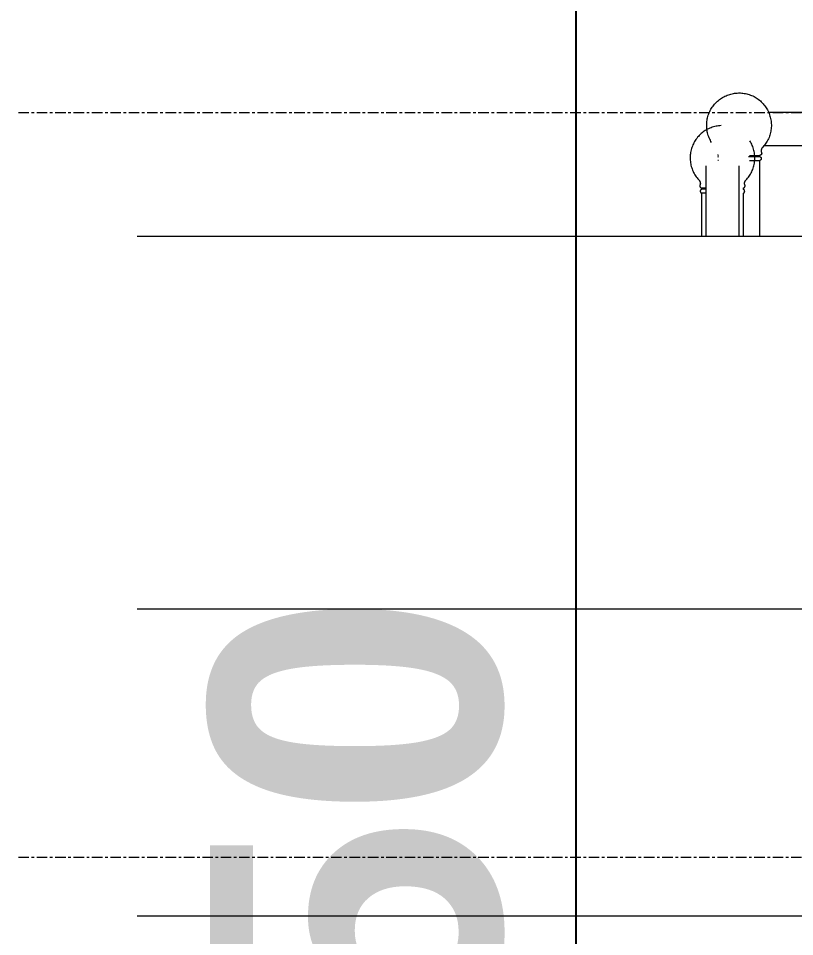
# Model space of a CAD drawing. Header units: inches. Extents: x 22 to 382261, y 22 to 371281.
# Drawn here: x 212682 to 213620, y 115542 to 116652 of the extents above; entities that cross this region are included whole.
import ezdxf

# ---------------------------------------------------------------- set-up
doc = ezdxf.new("R2010")
doc.units = ezdxf.units.IN
doc.header["$MEASUREMENT"] = 0
doc.linetypes.add('Grid Line 1_2_', pattern=[22.225, 12.7, -3.175, 3.175, -3.175])
for name, color, linetype, lineweight in [('A-ANNO-DIMS', 211, 'Continuous', 9), ('A-FLOR-HRAL', 11, 'Continuous', 9), ('A-FLOR-LEVL', 51, 'Continuous', 9), ('A-ROOF', 132, 'Continuous', 9)]:
    doc.layers.add(name, color=color, linetype=linetype, lineweight=lineweight)
doc.styles.add('Arial_B', font='arialbd.ttf', dxfattribs={"height": 350.793651})
doc.dimstyles.new('2', dxfattribs={"dimscale": 304.8, "dimtxt": 346.888196, "dimasz": 0.221354, "dimexe": 1.338583, "dimexo": 0.0625, "dimgap": 0.278871, "dimtad": 1, "dimdec": 0, "dimzin": 0, "dimdsep": 46, "dimtxsty": 'Arial_B', "dimblk1": 'OBLIQUE', "dimblk2": 'OBLIQUE', "dimsah": 1, "dimcen": 0.09, "dimdle": 0.557743, "dimazin": 0, "dimtfac": 1, "dimtdec": 4, "dimtix": 1, "dimtmove": 0, "dimatfit": 3, "dimfxl": 0.557743, "dimfxlon": 1, "dimtvp": 1, "dimtolj": 1, "dimtzin": 0, "dimarcsym": 2})

# ---------------------------------------------------------------- blocks, each defined once
blk = doc.blocks.new('Railing - 950mm High Post-V4-Right Side Elevation - Callout 1')
at = {"layer": 'A-FLOR-HRAL'}
for p, q in [((-12508.4, 4257.1), (-12508.4, 4258.6)), ((-12504.4, 4258.6), (-12508.4, 4258.6)), ((-12504.4, 4257.1), (-12508.4, 4257.1)), ((-12508.4, 4200), (-12508.4, 4252.3)), ((-12504.4, 4252.3), (-12508.4, 4252.3)), ((-12458.4, 4258.6), (-12458.4, 4257.1)), ((-12458.4, 4252.3), (-12458.4, 4200)), ((-12508.4, 3244.5), (-12508.4, 3328.7)), ((-12507.2, 3244.5), (-12508.4, 3244.5)), ((-12530.9, 3221.1), (-12530.9, 3228.8)), ((-12507.7, 3228.8), (-12530.9, 3228.8))]:
    blk.add_line(p, q, dxfattribs=at)
at = {"layer": 'A-FLOR-HRAL', "flags": 128}
for points in [[(-12485, 4334), (-12486.6, 4333.9), (-12488.1, 4333.7), (-12489.7, 4333.5), (-12491.2, 4333.2), (-12492.7, 4332.9), (-12494.2, 4332.5), (-12495.7, 4332), (-12497.2, 4331.5), (-12498.6, 4330.9), (-12500.1, 4330.3), (-12501.5, 4329.6), (-12502.8, 4328.9), (-12504.2, 4328.1), (-12505.5, 4327.2), (-12506.8, 4326.3), (-12508, 4325.3), (-12509.2, 4324.3), (-12510.3, 4323.3), (-12511.4, 4322.2), (-12512.5, 4321), (-12513.5, 4319.9), (-12514.5, 4318.6), (-12515.4, 4317.4), (-12516.3, 4316.1), (-12517.1, 4314.7), (-12517.9, 4313.4), (-12518.6, 4312), (-12519.2, 4310.6), (-12519.8, 4309.1), (-12520.4, 4307.7), (-12520.8, 4306.2), (-12521.3, 4304.7), (-12521.6, 4303.1), (-12521.9, 4301.6), (-12522.1, 4300.1), (-12522.3, 4298.5), (-12522.4, 4297), (-12522.5, 4295.4), (-12522.5, 4293.8), (-12522.4, 4292.3), (-12522.2, 4290.7), (-12522, 4289.2), (-12521.8, 4287.6), (-12521.5, 4286.1), (-12521.1, 4284.6), (-12520.6, 4283.1), (-12520.1, 4281.6), (-12519.6, 4280.2), (-12518.9, 4278.7), (-12518.3, 4277.3), (-12517.5, 4276), (-12516.7, 4274.6), (-12515.9, 4273.3), (-12515, 4272), (-12514.1, 4270.8), (-12513.1, 4269.6), (-12512, 4268.4), (-12511.7, 4268)], [(-12455.2, 4268), (-12454.1, 4269.2), (-12453.1, 4270.4), (-12452.1, 4271.6), (-12451.2, 4272.8), (-12450.4, 4274.2), (-12449.5, 4275.5), (-12448.8, 4276.9), (-12448.1, 4278.3), (-12447.5, 4279.7), (-12446.9, 4281.1), (-12446.3, 4282.6), (-12445.9, 4284.1), (-12445.5, 4285.6), (-12445.1, 4287.1), (-12444.8, 4288.6), (-12444.6, 4290.2), (-12444.5, 4291.7), (-12444.4, 4293.3), (-12444.3, 4294.9), (-12444.4, 4296.4), (-12444.4, 4298), (-12444.6, 4299.5), (-12444.8, 4301.1), (-12445.1, 4302.6), (-12445.4, 4304.1), (-12445.8, 4305.7), (-12446.3, 4307.1), (-12446.8, 4308.6), (-12447.4, 4310.1), (-12448, 4311.5), (-12448.7, 4312.9), (-12449.4, 4314.3), (-12450.2, 4315.6)], [(-12511.7, 4268), (-12511.5, 4267.8), (-12511.4, 4267.7), (-12511.2, 4267.5), (-12511.1, 4267.3), (-12511, 4267.2), (-12510.9, 4267), (-12510.8, 4266.8), (-12510.7, 4266.6), (-12510.6, 4266.4), (-12510.5, 4266.2), (-12510.4, 4266), (-12510.4, 4265.8), (-12510.3, 4265.6), (-12510.3, 4265.3), (-12510.2, 4265.1), (-12510.2, 4264.9), (-12510.2, 4264.7), (-12510.1, 4264.5), (-12510.1, 4264.3), (-12510.1, 4264), (-12510.2, 4263.8), (-12510.2, 4263.6), (-12510.2, 4263.4), (-12510.2, 4263.2), (-12510.3, 4263), (-12510.3, 4262.7), (-12510.4, 4262.5), (-12510.5, 4262.3), (-12510.6, 4262.1), (-12510.6, 4262.1)], [(-12510.6, 4262.1), (-12510.6, 4262), (-12510.6, 4261.9), (-12510.7, 4261.8), (-12510.7, 4261.7), (-12510.7, 4261.6), (-12510.7, 4261.5), (-12510.8, 4261.4), (-12510.8, 4261.3), (-12510.8, 4261.2), (-12510.8, 4261.1), (-12510.8, 4261), (-12510.8, 4260.9), (-12510.8, 4260.8), (-12510.7, 4260.7), (-12510.7, 4260.6), (-12510.7, 4260.5), (-12510.7, 4260.4), (-12510.6, 4260.3), (-12510.6, 4260.2), (-12510.6, 4260.1), (-12510.5, 4260), (-12510.5, 4259.9), (-12510.4, 4259.8), (-12510.4, 4259.8), (-12510.3, 4259.7), (-12510.3, 4259.6), (-12510.2, 4259.5), (-12510.1, 4259.4), (-12510.1, 4259.4), (-12510, 4259.3), (-12509.9, 4259.2), (-12509.8, 4259.1), (-12509.8, 4259.1), (-12509.7, 4259), (-12509.6, 4259), (-12509.5, 4258.9), (-12509.4, 4258.9), (-12509.3, 4258.8), (-12509.2, 4258.8), (-12509.1, 4258.7), (-12509, 4258.7), (-12508.9, 4258.7), (-12508.8, 4258.6), (-12508.7, 4258.6), (-12508.6, 4258.6), (-12508.5, 4258.6), (-12508.4, 4258.6)], [(-12458.4, 4258.6), (-12458.3, 4258.6), (-12458.2, 4258.6), (-12458.1, 4258.6), (-12458, 4258.6), (-12457.9, 4258.7), (-12457.8, 4258.7), (-12457.7, 4258.7), (-12457.6, 4258.8), (-12457.5, 4258.8), (-12457.4, 4258.9), (-12457.3, 4258.9), (-12457.2, 4259), (-12457.1, 4259), (-12457, 4259.1), (-12457, 4259.2), (-12456.9, 4259.2), (-12456.8, 4259.3), (-12456.7, 4259.4), (-12456.7, 4259.4), (-12456.6, 4259.5), (-12456.5, 4259.6), (-12456.5, 4259.7), (-12456.4, 4259.8), (-12456.4, 4259.9), (-12456.3, 4259.9), (-12456.3, 4260), (-12456.2, 4260.1), (-12456.2, 4260.2), (-12456.2, 4260.3), (-12456.1, 4260.4), (-12456.1, 4260.5), (-12456.1, 4260.6), (-12456.1, 4260.7), (-12456.1, 4260.8), (-12456, 4260.9), (-12456, 4261), (-12456, 4261.1), (-12456, 4261.2), (-12456, 4261.3), (-12456.1, 4261.4), (-12456.1, 4261.5), (-12456.1, 4261.6), (-12456.1, 4261.7), (-12456.1, 4261.8), (-12456.2, 4261.9), (-12456.2, 4262), (-12456.2, 4262.1)], [(-12456.2, 4262.1), (-12456.3, 4262.3), (-12456.4, 4262.5), (-12456.5, 4262.7), (-12456.5, 4262.9), (-12456.6, 4263.2), (-12456.6, 4263.4), (-12456.6, 4263.6), (-12456.6, 4263.8), (-12456.7, 4264), (-12456.7, 4264.2), (-12456.7, 4264.5), (-12456.6, 4264.7), (-12456.6, 4264.9), (-12456.6, 4265.1), (-12456.6, 4265.3), (-12456.5, 4265.5), (-12456.4, 4265.8), (-12456.4, 4266), (-12456.3, 4266.2), (-12456.2, 4266.4), (-12456.1, 4266.6), (-12456, 4266.8), (-12455.9, 4267), (-12455.8, 4267.1), (-12455.7, 4267.3), (-12455.6, 4267.5), (-12455.4, 4267.7), (-12455.3, 4267.8), (-12455.2, 4268), (-12455.2, 4268)], [(-12508.4, 4257.1), (-12508.5, 4257.1), (-12508.6, 4257), (-12508.7, 4257), (-12508.8, 4256.9), (-12508.9, 4256.9), (-12509, 4256.9), (-12509.1, 4256.8), (-12509.2, 4256.7), (-12509.2, 4256.7), (-12509.3, 4256.6), (-12509.4, 4256.6), (-12509.5, 4256.5), (-12509.5, 4256.4), (-12509.6, 4256.4), (-12509.7, 4256.3), (-12509.7, 4256.2), (-12509.8, 4256.1), (-12509.9, 4256), (-12509.9, 4256), (-12510, 4255.9), (-12510, 4255.8), (-12510, 4255.7), (-12510.1, 4255.6), (-12510.1, 4255.5), (-12510.2, 4255.4), (-12510.2, 4255.3), (-12510.2, 4255.2), (-12510.2, 4255.1), (-12510.2, 4255), (-12510.2, 4254.9), (-12510.3, 4254.8), (-12510.3, 4254.7), (-12510.3, 4254.6), (-12510.3, 4254.5), (-12510.2, 4254.4), (-12510.2, 4254.3), (-12510.2, 4254.2), (-12510.2, 4254.1), (-12510.2, 4254), (-12510.1, 4253.9), (-12510.1, 4253.8), (-12510.1, 4253.7), (-12510, 4253.6), (-12510, 4253.6), (-12509.9, 4253.5), (-12509.9, 4253.4), (-12509.8, 4253.3), (-12509.8, 4253.2), (-12509.7, 4253.1), (-12509.7, 4253.1), (-12509.6, 4253), (-12509.5, 4252.9), (-12509.5, 4252.8), (-12509.4, 4252.8), (-12509.3, 4252.7), (-12509.2, 4252.7), (-12509.1, 4252.6), (-12509.1, 4252.5), (-12509, 4252.5), (-12508.9, 4252.4), (-12508.8, 4252.4), (-12508.7, 4252.4), (-12508.6, 4252.3), (-12508.5, 4252.3), (-12508.4, 4252.3)], [(-12458.4, 4252.3), (-12458.3, 4252.3), (-12458.2, 4252.3), (-12458.1, 4252.4), (-12458, 4252.4), (-12457.9, 4252.5), (-12457.8, 4252.5), (-12457.7, 4252.6), (-12457.6, 4252.6), (-12457.6, 4252.7), (-12457.5, 4252.7), (-12457.4, 4252.8), (-12457.3, 4252.9), (-12457.3, 4252.9), (-12457.2, 4253), (-12457.1, 4253.1), (-12457.1, 4253.2), (-12457, 4253.2), (-12456.9, 4253.3), (-12456.9, 4253.4), (-12456.8, 4253.5), (-12456.8, 4253.6), (-12456.8, 4253.7), (-12456.7, 4253.8), (-12456.7, 4253.9), (-12456.7, 4254), (-12456.6, 4254.1), (-12456.6, 4254.2), (-12456.6, 4254.3), (-12456.6, 4254.4), (-12456.6, 4254.5), (-12456.5, 4254.5), (-12456.5, 4254.6), (-12456.5, 4254.7), (-12456.6, 4254.8), (-12456.6, 4254.9), (-12456.6, 4255), (-12456.6, 4255.1), (-12456.6, 4255.2), (-12456.6, 4255.3), (-12456.7, 4255.4), (-12456.7, 4255.5), (-12456.7, 4255.6), (-12456.8, 4255.7), (-12456.8, 4255.8), (-12456.9, 4255.9), (-12456.9, 4256), (-12457, 4256.1), (-12457, 4256.1), (-12457.1, 4256.2), (-12457.1, 4256.3), (-12457.2, 4256.4), (-12457.3, 4256.5), (-12457.4, 4256.5), (-12457.4, 4256.6), (-12457.5, 4256.7), (-12457.6, 4256.7), (-12457.7, 4256.8), (-12457.8, 4256.8), (-12457.8, 4256.9), (-12457.9, 4256.9), (-12458, 4257), (-12458.1, 4257), (-12458.2, 4257), (-12458.3, 4257.1), (-12458.4, 4257.1)], [(-12508.4, 3244.5), (-12508.7, 3244.4), (-12508.9, 3244.3), (-12509.1, 3244.2), (-12509.2, 3244.1), (-12509.4, 3244), (-12509.6, 3243.9), (-12509.8, 3243.8), (-12510, 3243.7), (-12510.2, 3243.5), (-12510.3, 3243.4), (-12510.5, 3243.3), (-12510.6, 3243.1), (-12510.8, 3243), (-12510.9, 3242.8), (-12511.1, 3242.6), (-12511.2, 3242.5), (-12511.3, 3242.3), (-12511.4, 3242.1), (-12511.6, 3241.9), (-12511.7, 3241.7), (-12511.7, 3241.5), (-12511.8, 3241.3), (-12511.9, 3241.1), (-12512, 3240.9), (-12512, 3240.7), (-12512.1, 3240.5), (-12512.1, 3240.3), (-12512.2, 3240.1), (-12512.2, 3239.8), (-12512.2, 3239.6), (-12512.2, 3239.4), (-12512.2, 3239.2), (-12512.2, 3239), (-12512.2, 3238.8), (-12512.2, 3238.5), (-12512.1, 3238.3), (-12512.1, 3238.1), (-12512, 3237.9), (-12512, 3237.7), (-12511.9, 3237.5), (-12511.8, 3237.3), (-12511.7, 3237.1), (-12511.7, 3236.9), (-12511.6, 3236.7), (-12511.4, 3236.5), (-12511.3, 3236.3), (-12511.2, 3236.1), (-12511.1, 3236), (-12510.9, 3235.8), (-12510.8, 3235.6), (-12510.7, 3235.5), (-12510.5, 3235.3), (-12510.3, 3235.2), (-12510.2, 3235), (-12510, 3234.9), (-12509.8, 3234.8), (-12509.6, 3234.7), (-12509.5, 3234.6), (-12509.3, 3234.5), (-12509.1, 3234.4), (-12508.9, 3234.3), (-12508.7, 3234.2), (-12508.5, 3234.2)], [(-12508.5, 3234.2), (-12509.6, 3233.5), (-12510.7, 3232.9), (-12511.7, 3232.3), (-12512.9, 3231.7), (-12514, 3231.2), (-12515.2, 3230.8), (-12516.3, 3230.4), (-12517.5, 3230), (-12518.7, 3229.7), (-12519.9, 3229.4), (-12521.2, 3229.2), (-12522.4, 3229), (-12523.6, 3228.9), (-12524.9, 3228.9), (-12525.9, 3228.8)]]:
    blk.add_lwpolyline(points, dxfattribs=at)
blk = doc.blocks.new('Railing - Railing-377360-Right Side Elevation - Callout 1')
at = {"layer": 'A-FLOR-HRAL'}
for p, q in [((-12503.4, 4285.4), (-12503.4, 4200)), ((-12463.4, 4200), (-12463.4, 4285.4))]:
    blk.add_line(p, q, dxfattribs=at)
blk.add_blockref('Railing - 950mm High Post-V4-Right Side Elevation - Callout 1', (0, 0))
blk = doc.blocks.new('Railing - 950mm High Post-V6-Right Side Elevation - Callout 1')
at = {"layer": 'A-FLOR-HRAL'}
for p, q in [((-12439.6, 4298), (-12438.4, 4298)), ((-12439.6, 4296.6), (-12438.4, 4296.6)), ((-12438.4, 4296.6), (-12438.4, 4298)), ((-12439.6, 4291.8), (-12438.4, 4291.8)), ((-12438.4, 4200), (-12438.4, 4291.8))]:
    blk.add_line(p, q, dxfattribs=at)
at = {"layer": 'A-FLOR-HRAL', "flags": 128}
for points in [[(-12502.2, 4329.7), (-12502.3, 4331.2), (-12502.4, 4332.8), (-12502.5, 4334.3), (-12502.4, 4335.9), (-12502.4, 4337.5), (-12502.2, 4339), (-12502, 4340.6), (-12501.7, 4342.1), (-12501.4, 4343.6), (-12501, 4345.1), (-12500.5, 4346.6), (-12500, 4348.1), (-12499.4, 4349.5), (-12498.8, 4351), (-12498.1, 4352.4), (-12497.4, 4353.7), (-12496.6, 4355.1), (-12495.7, 4356.4), (-12494.8, 4357.7), (-12493.9, 4358.9), (-12492.9, 4360.1), (-12491.8, 4361.3), (-12490.7, 4362.4), (-12489.6, 4363.4), (-12488.4, 4364.5), (-12487.2, 4365.4), (-12485.9, 4366.4), (-12484.6, 4367.2), (-12483.3, 4368.1), (-12481.9, 4368.8), (-12480.6, 4369.5), (-12479.1, 4370.2), (-12477.7, 4370.8), (-12476.2, 4371.3), (-12474.7, 4371.8), (-12473.2, 4372.2), (-12471.7, 4372.6), (-12470.2, 4372.9), (-12468.7, 4373.1), (-12467.1, 4373.3), (-12465.5, 4373.4), (-12464, 4373.5)], [(-12463.4, 4373.5), (-12461.8, 4373.5), (-12460.2, 4373.4), (-12458.7, 4373.2), (-12457.1, 4373), (-12455.6, 4372.7), (-12454.1, 4372.4), (-12452.6, 4372), (-12451.1, 4371.5), (-12449.6, 4371), (-12448.2, 4370.4), (-12446.7, 4369.8), (-12445.3, 4369.1), (-12444, 4368.3), (-12442.6, 4367.5), (-12441.3, 4366.7), (-12440.1, 4365.8), (-12438.8, 4364.8), (-12437.6, 4363.8), (-12436.5, 4362.7), (-12435.4, 4361.6), (-12434.3, 4360.5), (-12433.3, 4359.3), (-12432.3, 4358.1), (-12431.4, 4356.8), (-12430.5, 4355.5), (-12429.7, 4354.2), (-12428.9, 4352.9), (-12428.2, 4351.5), (-12427.6, 4350), (-12427, 4348.6), (-12426.4, 4347.1), (-12426, 4345.6), (-12425.6, 4344.1), (-12425.2, 4342.6), (-12424.9, 4341.1), (-12424.7, 4339.5), (-12424.5, 4338), (-12424.4, 4336.4), (-12424.3, 4334.9), (-12424.3, 4333.3), (-12424.4, 4331.8), (-12424.6, 4330.2), (-12424.8, 4328.7), (-12425, 4327.1), (-12425.4, 4325.6), (-12425.7, 4324.1), (-12426.2, 4322.6), (-12426.7, 4321.1), (-12427.2, 4319.6), (-12427.9, 4318.2), (-12428.5, 4316.8), (-12429.3, 4315.4), (-12430.1, 4314.1), (-12430.9, 4312.8), (-12431.8, 4311.5), (-12432.7, 4310.2), (-12433.7, 4309), (-12434.8, 4307.9), (-12435.2, 4307.5)], [(-12435.2, 4307.5), (-12435.3, 4307.3), (-12435.4, 4307.2), (-12435.6, 4307), (-12435.7, 4306.8), (-12435.8, 4306.6), (-12435.9, 4306.4), (-12436, 4306.2), (-12436.1, 4306.1), (-12436.2, 4305.9), (-12436.3, 4305.6), (-12436.4, 4305.4), (-12436.4, 4305.2), (-12436.5, 4305), (-12436.6, 4304.8), (-12436.6, 4304.6), (-12436.6, 4304.4), (-12436.6, 4304.2), (-12436.7, 4303.9), (-12436.7, 4303.7), (-12436.7, 4303.5), (-12436.6, 4303.3), (-12436.6, 4303.1), (-12436.6, 4302.9), (-12436.6, 4302.6), (-12436.5, 4302.4), (-12436.5, 4302.2), (-12436.4, 4302), (-12436.3, 4301.8), (-12436.2, 4301.6), (-12436.2, 4301.6)], [(-12436.2, 4301.6), (-12436.2, 4301.5), (-12436.2, 4301.4), (-12436.1, 4301.3), (-12436.1, 4301.2), (-12436.1, 4301.1), (-12436.1, 4301), (-12436.1, 4300.9), (-12436, 4300.8), (-12436, 4300.7), (-12436, 4300.6), (-12436, 4300.5), (-12436, 4300.4), (-12436.1, 4300.3), (-12436.1, 4300.2), (-12436.1, 4300.1), (-12436.1, 4300), (-12436.1, 4299.9), (-12436.2, 4299.8), (-12436.2, 4299.7), (-12436.2, 4299.6), (-12436.3, 4299.5), (-12436.3, 4299.4), (-12436.4, 4299.3), (-12436.4, 4299.2), (-12436.5, 4299.1), (-12436.5, 4299.1), (-12436.6, 4299), (-12436.7, 4298.9), (-12436.7, 4298.8), (-12436.8, 4298.8), (-12436.9, 4298.7), (-12437, 4298.6), (-12437, 4298.6), (-12437.1, 4298.5), (-12437.2, 4298.4), (-12437.3, 4298.4), (-12437.4, 4298.3), (-12437.5, 4298.3), (-12437.6, 4298.2), (-12437.7, 4298.2), (-12437.8, 4298.2), (-12437.9, 4298.1), (-12438, 4298.1), (-12438.1, 4298.1), (-12438.2, 4298.1), (-12438.3, 4298.1), (-12438.4, 4298)], [(-12438.4, 4296.6), (-12438.3, 4296.5), (-12438.2, 4296.5), (-12438.1, 4296.5), (-12438, 4296.4), (-12437.9, 4296.4), (-12437.8, 4296.3), (-12437.7, 4296.3), (-12437.6, 4296.2), (-12437.6, 4296.2), (-12437.5, 4296.1), (-12437.4, 4296), (-12437.3, 4296), (-12437.3, 4295.9), (-12437.2, 4295.8), (-12437.1, 4295.8), (-12437.1, 4295.7), (-12437, 4295.6), (-12436.9, 4295.5), (-12436.9, 4295.4), (-12436.8, 4295.3), (-12436.8, 4295.2), (-12436.8, 4295.2), (-12436.7, 4295.1), (-12436.7, 4295), (-12436.7, 4294.9), (-12436.6, 4294.8), (-12436.6, 4294.7), (-12436.6, 4294.6), (-12436.6, 4294.5), (-12436.6, 4294.4), (-12436.5, 4294.3), (-12436.5, 4294.2), (-12436.5, 4294.1), (-12436.6, 4294), (-12436.6, 4293.9), (-12436.6, 4293.8), (-12436.6, 4293.7), (-12436.6, 4293.6), (-12436.6, 4293.5), (-12436.7, 4293.4), (-12436.7, 4293.3), (-12436.7, 4293.2), (-12436.8, 4293.1), (-12436.8, 4293), (-12436.9, 4292.9), (-12436.9, 4292.9), (-12437, 4292.8), (-12437, 4292.7), (-12437.1, 4292.6), (-12437.1, 4292.5), (-12437.2, 4292.5), (-12437.3, 4292.4), (-12437.4, 4292.3), (-12437.4, 4292.2), (-12437.5, 4292.2), (-12437.6, 4292.1), (-12437.7, 4292.1), (-12437.8, 4292), (-12437.8, 4292), (-12437.9, 4291.9), (-12438, 4291.9), (-12438.1, 4291.8), (-12438.2, 4291.8), (-12438.3, 4291.8), (-12438.4, 4291.8)]]:
    blk.add_lwpolyline(points, dxfattribs=at)
blk = doc.blocks.new('Railing - 950mm High Post-V7-Right Side Elevation - Callout 1')
at = {"layer": 'A-FLOR-HRAL'}
for p, q in [((-12438.7, 4298), (-12438.4, 4298)), ((-12438.7, 4298), (-12438.4, 4298)), ((-12438.7, 4296.6), (-12438.4, 4296.6)), ((-12438.7, 4296.6), (-12438.4, 4296.6)), ((-12438.4, 4296.6), (-12438.4, 4298)), ((-12438.7, 4291.8), (-12438.4, 4291.8)), ((-12438.4, 4200), (-12438.4, 4291.8))]:
    blk.add_line(p, q, dxfattribs=at)
at = {"layer": 'A-FLOR-HRAL', "flags": 128}
for points in [[(-12502.2, 4329.7), (-12502.3, 4331.2), (-12502.4, 4332.8), (-12502.5, 4334.3), (-12502.4, 4335.9), (-12502.4, 4337.5), (-12502.2, 4339), (-12502, 4340.6), (-12501.7, 4342.1), (-12501.4, 4343.6), (-12501, 4345.1), (-12500.5, 4346.6), (-12500, 4348.1), (-12499.4, 4349.5), (-12498.8, 4351), (-12498.1, 4352.4), (-12497.4, 4353.7), (-12496.6, 4355.1), (-12495.7, 4356.4), (-12494.8, 4357.7), (-12493.9, 4358.9), (-12492.9, 4360.1), (-12491.8, 4361.3), (-12490.7, 4362.4), (-12489.6, 4363.4), (-12488.4, 4364.5), (-12487.2, 4365.4), (-12485.9, 4366.4), (-12484.6, 4367.2), (-12483.3, 4368.1), (-12481.9, 4368.8), (-12480.6, 4369.5), (-12479.1, 4370.2), (-12477.7, 4370.8), (-12476.2, 4371.3), (-12474.7, 4371.8), (-12473.2, 4372.2), (-12471.7, 4372.6), (-12470.2, 4372.9), (-12468.7, 4373.1), (-12467.1, 4373.3), (-12465.5, 4373.4), (-12464, 4373.5)], [(-12463.4, 4373.5), (-12461.8, 4373.5), (-12460.2, 4373.4), (-12458.7, 4373.2), (-12457.1, 4373), (-12455.6, 4372.7), (-12454.1, 4372.4), (-12452.6, 4372), (-12451.1, 4371.5), (-12449.6, 4371), (-12448.2, 4370.4), (-12446.7, 4369.8), (-12445.3, 4369.1), (-12444, 4368.3), (-12442.6, 4367.5), (-12441.3, 4366.7), (-12440.1, 4365.8), (-12438.8, 4364.8), (-12437.6, 4363.8), (-12436.5, 4362.7), (-12435.4, 4361.6), (-12434.3, 4360.5), (-12433.3, 4359.3), (-12432.3, 4358.1), (-12431.4, 4356.8), (-12430.5, 4355.5), (-12429.7, 4354.2), (-12428.9, 4352.9), (-12428.2, 4351.5), (-12427.6, 4350), (-12427, 4348.6), (-12426.4, 4347.1), (-12426, 4345.6), (-12425.6, 4344.1), (-12425.2, 4342.6), (-12424.9, 4341.1), (-12424.7, 4339.5), (-12424.5, 4338), (-12424.4, 4336.4), (-12424.3, 4334.9), (-12424.3, 4333.3), (-12424.4, 4331.8), (-12424.6, 4330.2), (-12424.8, 4328.7), (-12425, 4327.1), (-12425.4, 4325.6), (-12425.7, 4324.1), (-12426.2, 4322.6), (-12426.7, 4321.1), (-12427.2, 4319.6), (-12427.9, 4318.2), (-12428.5, 4316.8), (-12429.3, 4315.4), (-12430.1, 4314.1), (-12430.9, 4312.8), (-12431.8, 4311.5), (-12432.7, 4310.2), (-12433.7, 4309), (-12434.8, 4307.9), (-12435.2, 4307.5)], [(-12435.2, 4307.5), (-12435.3, 4307.3), (-12435.4, 4307.2), (-12435.6, 4307), (-12435.7, 4306.8), (-12435.8, 4306.6), (-12435.9, 4306.4), (-12436, 4306.2), (-12436.1, 4306.1), (-12436.2, 4305.9), (-12436.3, 4305.6), (-12436.4, 4305.4), (-12436.4, 4305.2), (-12436.5, 4305), (-12436.6, 4304.8), (-12436.6, 4304.6), (-12436.6, 4304.4), (-12436.6, 4304.2), (-12436.7, 4303.9), (-12436.7, 4303.7), (-12436.7, 4303.5), (-12436.6, 4303.3), (-12436.6, 4303.1), (-12436.6, 4302.9), (-12436.6, 4302.6), (-12436.5, 4302.4), (-12436.5, 4302.2), (-12436.4, 4302), (-12436.3, 4301.8), (-12436.2, 4301.6), (-12436.2, 4301.6)], [(-12436.2, 4301.6), (-12436.2, 4301.5), (-12436.2, 4301.4), (-12436.1, 4301.3), (-12436.1, 4301.2), (-12436.1, 4301.1), (-12436.1, 4301), (-12436.1, 4300.9), (-12436, 4300.8), (-12436, 4300.7), (-12436, 4300.6), (-12436, 4300.5), (-12436, 4300.4), (-12436.1, 4300.3), (-12436.1, 4300.2), (-12436.1, 4300.1), (-12436.1, 4300), (-12436.1, 4299.9), (-12436.2, 4299.8), (-12436.2, 4299.7), (-12436.2, 4299.6), (-12436.3, 4299.5), (-12436.3, 4299.4), (-12436.4, 4299.3), (-12436.4, 4299.2), (-12436.5, 4299.1), (-12436.5, 4299.1), (-12436.6, 4299), (-12436.7, 4298.9), (-12436.7, 4298.8), (-12436.8, 4298.8), (-12436.9, 4298.7), (-12437, 4298.6), (-12437, 4298.6), (-12437.1, 4298.5), (-12437.2, 4298.4), (-12437.3, 4298.4), (-12437.4, 4298.3), (-12437.5, 4298.3), (-12437.6, 4298.2), (-12437.7, 4298.2), (-12437.8, 4298.2), (-12437.9, 4298.1), (-12438, 4298.1), (-12438.1, 4298.1), (-12438.2, 4298.1), (-12438.3, 4298.1), (-12438.4, 4298)], [(-12438.4, 4296.6), (-12438.3, 4296.5), (-12438.2, 4296.5), (-12438.1, 4296.5), (-12438, 4296.4), (-12437.9, 4296.4), (-12437.8, 4296.3), (-12437.7, 4296.3), (-12437.6, 4296.2), (-12437.6, 4296.2), (-12437.5, 4296.1), (-12437.4, 4296), (-12437.3, 4296), (-12437.3, 4295.9), (-12437.2, 4295.8), (-12437.1, 4295.8), (-12437.1, 4295.7), (-12437, 4295.6), (-12436.9, 4295.5), (-12436.9, 4295.4), (-12436.8, 4295.3), (-12436.8, 4295.2), (-12436.8, 4295.2), (-12436.7, 4295.1), (-12436.7, 4295), (-12436.7, 4294.9), (-12436.6, 4294.8), (-12436.6, 4294.7), (-12436.6, 4294.6), (-12436.6, 4294.5), (-12436.6, 4294.4), (-12436.5, 4294.3), (-12436.5, 4294.2), (-12436.5, 4294.1), (-12436.6, 4294), (-12436.6, 4293.9), (-12436.6, 4293.8), (-12436.6, 4293.7), (-12436.6, 4293.6), (-12436.6, 4293.5), (-12436.7, 4293.4), (-12436.7, 4293.3), (-12436.7, 4293.2), (-12436.8, 4293.1), (-12436.8, 4293), (-12436.9, 4292.9), (-12436.9, 4292.9), (-12437, 4292.8), (-12437, 4292.7), (-12437.1, 4292.6), (-12437.1, 4292.5), (-12437.2, 4292.5), (-12437.3, 4292.4), (-12437.4, 4292.3), (-12437.4, 4292.2), (-12437.5, 4292.2), (-12437.6, 4292.1), (-12437.7, 4292.1), (-12437.8, 4292), (-12437.8, 4292), (-12437.9, 4291.9), (-12438, 4291.9), (-12438.1, 4291.8), (-12438.2, 4291.8), (-12438.3, 4291.8), (-12438.4, 4291.8)]]:
    blk.add_lwpolyline(points, dxfattribs=at)
blk = doc.blocks.new('Railing - 950mm High Post-V8-Right Side Elevation - Callout 1')
at = {"layer": 'A-FLOR-HRAL'}
for p, q in [((-12451.8, 4296.6), (-12438.4, 4296.6)), ((-12450.6, 4298), (-12438.4, 4298)), ((-12438.4, 4296.6), (-12438.4, 4298)), ((-12450.7, 4291.8), (-12438.4, 4291.8)), ((-12438.4, 4200), (-12438.4, 4291.8))]:
    blk.add_line(p, q, dxfattribs=at)
at = {"layer": 'A-FLOR-HRAL', "flags": 128}
for points in [[(-12496.5, 4313.6), (-12497.3, 4315), (-12498, 4316.3), (-12498.7, 4317.7), (-12499.3, 4319.2), (-12499.9, 4320.6), (-12500.5, 4322.1), (-12500.9, 4323.6), (-12501.3, 4325.1), (-12501.7, 4326.6), (-12502, 4328.1), (-12502.2, 4329.7), (-12502.3, 4331.2), (-12502.4, 4332.8), (-12502.5, 4334.3), (-12502.4, 4335.9), (-12502.4, 4337.5), (-12502.2, 4339), (-12502, 4340.6), (-12501.7, 4342.1), (-12501.4, 4343.6), (-12501, 4345.1), (-12500.5, 4346.6), (-12500, 4348.1), (-12499.4, 4349.5), (-12498.8, 4351), (-12498.1, 4352.4), (-12497.4, 4353.7), (-12496.6, 4355.1), (-12495.7, 4356.4), (-12494.8, 4357.7), (-12493.9, 4358.9), (-12492.9, 4360.1), (-12491.8, 4361.3), (-12490.7, 4362.4), (-12489.6, 4363.4), (-12488.4, 4364.5), (-12487.2, 4365.4), (-12485.9, 4366.4), (-12484.6, 4367.2), (-12483.3, 4368.1), (-12481.9, 4368.8), (-12480.6, 4369.5), (-12479.1, 4370.2), (-12477.7, 4370.8), (-12476.2, 4371.3), (-12474.7, 4371.8), (-12473.2, 4372.2), (-12471.7, 4372.6), (-12470.2, 4372.9), (-12468.7, 4373.1), (-12467.1, 4373.3), (-12465.5, 4373.4), (-12464, 4373.5), (-12463.4, 4373.5)], [(-12463.4, 4373.5), (-12461.8, 4373.5), (-12460.2, 4373.4), (-12458.7, 4373.2), (-12457.1, 4373), (-12455.6, 4372.7), (-12454.1, 4372.4), (-12452.6, 4372), (-12451.1, 4371.5), (-12449.6, 4371), (-12448.2, 4370.4), (-12446.7, 4369.8), (-12445.3, 4369.1), (-12444, 4368.3), (-12442.6, 4367.5), (-12441.3, 4366.7), (-12440.1, 4365.8), (-12438.8, 4364.8), (-12437.6, 4363.8), (-12436.5, 4362.7), (-12435.4, 4361.6), (-12434.3, 4360.5), (-12433.3, 4359.3), (-12432.3, 4358.1), (-12431.4, 4356.8), (-12430.5, 4355.5), (-12429.7, 4354.2), (-12428.9, 4352.9), (-12428.2, 4351.5), (-12427.6, 4350), (-12427, 4348.6), (-12426.4, 4347.1), (-12426, 4345.6), (-12425.6, 4344.1), (-12425.2, 4342.6), (-12424.9, 4341.1), (-12424.7, 4339.5), (-12424.5, 4338), (-12424.4, 4336.4), (-12424.3, 4334.9), (-12424.3, 4333.3), (-12424.4, 4331.8), (-12424.6, 4330.2), (-12424.8, 4328.7), (-12425, 4327.1), (-12425.4, 4325.6), (-12425.7, 4324.1), (-12426.2, 4322.6), (-12426.7, 4321.1), (-12427.2, 4319.6), (-12427.9, 4318.2), (-12428.5, 4316.8), (-12429.3, 4315.4), (-12430.1, 4314.1), (-12430.9, 4312.8), (-12431.8, 4311.5), (-12432.7, 4310.2), (-12433.7, 4309), (-12434.8, 4307.9), (-12435.2, 4307.5)], [(-12435.2, 4307.5), (-12435.3, 4307.3), (-12435.4, 4307.2), (-12435.6, 4307), (-12435.7, 4306.8), (-12435.8, 4306.6), (-12435.9, 4306.4), (-12436, 4306.2), (-12436.1, 4306.1), (-12436.2, 4305.9), (-12436.3, 4305.6), (-12436.4, 4305.4), (-12436.4, 4305.2), (-12436.5, 4305), (-12436.6, 4304.8), (-12436.6, 4304.6), (-12436.6, 4304.4), (-12436.6, 4304.2), (-12436.7, 4303.9), (-12436.7, 4303.7), (-12436.7, 4303.5), (-12436.6, 4303.3), (-12436.6, 4303.1), (-12436.6, 4302.9), (-12436.6, 4302.6), (-12436.5, 4302.4), (-12436.5, 4302.2), (-12436.4, 4302), (-12436.3, 4301.8), (-12436.2, 4301.6), (-12436.2, 4301.6)], [(-12488.4, 4298), (-12488.5, 4298.1), (-12488.6, 4298.1), (-12488.7, 4298.1), (-12488.8, 4298.1), (-12488.9, 4298.1), (-12489, 4298.2), (-12489.1, 4298.2), (-12489.2, 4298.2), (-12489.3, 4298.3), (-12489.4, 4298.3)], [(-12488.9, 4296.4), (-12488.8, 4296.4), (-12488.7, 4296.5), (-12488.6, 4296.5), (-12488.5, 4296.5), (-12488.4, 4296.6)], [(-12436.2, 4301.6), (-12436.2, 4301.5), (-12436.2, 4301.4), (-12436.1, 4301.3), (-12436.1, 4301.2), (-12436.1, 4301.1), (-12436.1, 4301), (-12436.1, 4300.9), (-12436, 4300.8), (-12436, 4300.7), (-12436, 4300.6), (-12436, 4300.5), (-12436, 4300.4), (-12436.1, 4300.3), (-12436.1, 4300.2), (-12436.1, 4300.1), (-12436.1, 4300), (-12436.1, 4299.9), (-12436.2, 4299.8), (-12436.2, 4299.7), (-12436.2, 4299.6), (-12436.3, 4299.5), (-12436.3, 4299.4), (-12436.4, 4299.3), (-12436.4, 4299.2), (-12436.5, 4299.1), (-12436.5, 4299.1), (-12436.6, 4299), (-12436.7, 4298.9), (-12436.7, 4298.8), (-12436.8, 4298.8), (-12436.9, 4298.7), (-12437, 4298.6), (-12437, 4298.6), (-12437.1, 4298.5), (-12437.2, 4298.4), (-12437.3, 4298.4), (-12437.4, 4298.3), (-12437.5, 4298.3), (-12437.6, 4298.2), (-12437.7, 4298.2), (-12437.8, 4298.2), (-12437.9, 4298.1), (-12438, 4298.1), (-12438.1, 4298.1), (-12438.2, 4298.1), (-12438.3, 4298.1), (-12438.4, 4298)], [(-12438.4, 4296.6), (-12438.3, 4296.5), (-12438.2, 4296.5), (-12438.1, 4296.5), (-12438, 4296.4), (-12437.9, 4296.4), (-12437.8, 4296.3), (-12437.7, 4296.3), (-12437.6, 4296.2), (-12437.6, 4296.2), (-12437.5, 4296.1), (-12437.4, 4296), (-12437.3, 4296), (-12437.3, 4295.9), (-12437.2, 4295.8), (-12437.1, 4295.8), (-12437.1, 4295.7), (-12437, 4295.6), (-12436.9, 4295.5), (-12436.9, 4295.4), (-12436.8, 4295.3), (-12436.8, 4295.2), (-12436.8, 4295.2), (-12436.7, 4295.1), (-12436.7, 4295), (-12436.7, 4294.9), (-12436.6, 4294.8), (-12436.6, 4294.7), (-12436.6, 4294.6), (-12436.6, 4294.5), (-12436.6, 4294.4), (-12436.5, 4294.3), (-12436.5, 4294.2), (-12436.5, 4294.1), (-12436.6, 4294), (-12436.6, 4293.9), (-12436.6, 4293.8), (-12436.6, 4293.7), (-12436.6, 4293.6), (-12436.6, 4293.5), (-12436.7, 4293.4), (-12436.7, 4293.3), (-12436.7, 4293.2), (-12436.8, 4293.1), (-12436.8, 4293), (-12436.9, 4292.9), (-12436.9, 4292.9), (-12437, 4292.8), (-12437, 4292.7), (-12437.1, 4292.6), (-12437.1, 4292.5), (-12437.2, 4292.5), (-12437.3, 4292.4), (-12437.4, 4292.3), (-12437.4, 4292.2), (-12437.5, 4292.2), (-12437.6, 4292.1), (-12437.7, 4292.1), (-12437.8, 4292), (-12437.8, 4292), (-12437.9, 4291.9), (-12438, 4291.9), (-12438.1, 4291.8), (-12438.2, 4291.8), (-12438.3, 4291.8), (-12438.4, 4291.8)], [(-12488.4, 4291.8), (-12488.5, 4291.8), (-12488.6, 4291.8), (-12488.7, 4291.9), (-12488.8, 4291.9), (-12488.9, 4291.9)]]:
    blk.add_lwpolyline(points, dxfattribs=at)
blk = doc.blocks.new('Railing - Railing-516583-Right Side Elevation - Callout 1')
at = {"layer": 'A-FLOR-HRAL'}
for p, q in [((-11546.3, 4350), (-12428, 4350)), ((-12434, 4310), (-11629.8, 4310))]:
    blk.add_line(p, q, dxfattribs=at)
for name in ['Railing - 950mm High Post-V6-Right Side Elevation - Callout 1', 'Railing - 950mm High Post-V7-Right Side Elevation - Callout 1', 'Railing - 950mm High Post-V8-Right Side Elevation - Callout 1']:
    blk.add_blockref(name, (0, 0))
blk = doc.blocks.new('_Oblique')
at = {"color": 0, "linetype": 'ByBlock', "lineweight": -2}
blk.add_line((-0.5, -0.5), (0.5, 0.5), dxfattribs=at)
blk = doc.blocks.new('*D4911')
at = {"layer": 'A-ANNO-DIMS', "color": 0, "lineweight": -2, "transparency": 16777216}
for p, q in [((213355.7, 118808.3), (213355.7, 112018.3)), ((213436.6, 118638.3), (212947.7, 118638.3)), ((213436.6, 112188.3), (212947.7, 112188.3))]:
    blk.add_line(p, q, dxfattribs=at)
at = {"layer": 'Defpoints', "color": 0, "transparency": 16777216}
for p in [(213455.7, 118638.3), (213355.7, 112188.3), (213455.7, 112188.3)]:
    blk.add_point(p, dxfattribs=at)
at = {"layer": 'A-ANNO-DIMS', "color": 0, "lineweight": -2, "transparency": 16777216, "xscale": 67.46874999999999, "yscale": 67.46874999999999, "zscale": 67.46874999999999}
for p, rotation in [((213355.7, 118638.3), 90), ((213355.7, 112188.3), 270)]:
    blk.add_blockref('_Oblique', p, dxfattribs=dict(at, rotation=rotation))
at = {"layer": 'A-ANNO-DIMS', "color": 0, "transparency": 16777216, "insert": (213091.6, 115413.3), "char_height": 350.79, "width": 746.247, "attachment_point": 5, "rotation": 90, "style": 'Arial_B'}
blk.add_mtext('\\A1;6450', dxfattribs=at)

msp = doc.modelspace()

# ---------------------------------------------------------------- linework, layer by layer
at = {"layer": 'A-FLOR-LEVL', "linetype": 'Grid Line 1_2_'}
for p, q in [((212682.1, 116538.3), (251888.2, 116538.3)), ((212682.1, 115638.3), (251888.2, 115638.3))]:
    msp.add_line(p, q, dxfattribs=at)
at = {"layer": 'A-ROOF'}
for p, q in [((213951.5, 116388.3), (212825.5, 116388.3)), ((212825.5, 115938.3), (213951.5, 115938.3)), ((212825.5, 115567.4), (213951.5, 115567.4))]:
    msp.add_line(p, q, dxfattribs=at)

# ---------------------------------------------------------------- block references
at = {"layer": 'A-FLOR-HRAL'}
for name in ['Railing - Railing-516583-Right Side Elevation - Callout 1', 'Railing - Railing-377360-Right Side Elevation - Callout 1']:
    msp.add_blockref(name, (226016.1, 112188.3), dxfattribs=at)

# ---------------------------------------------------------------- dimensions: what is measured, and where the dimension line sits
at = {"layer": 'A-ANNO-DIMS'}
dim = msp.add_linear_dim(base=(213355.7, 112188.3), p1=(213455.7, 118638.3), p2=(213455.7, 112188.3), angle=90, dimstyle='2', override={"dimpost": '<>', "dimfxl": 6450}, dxfattribs=at)
dim.commit()
dim.dimension.update_dxf_attribs({"geometry": '*D4911', "text_midpoint": (213091.6, 115413.3)})

doc.saveas('drawing.dxf')
